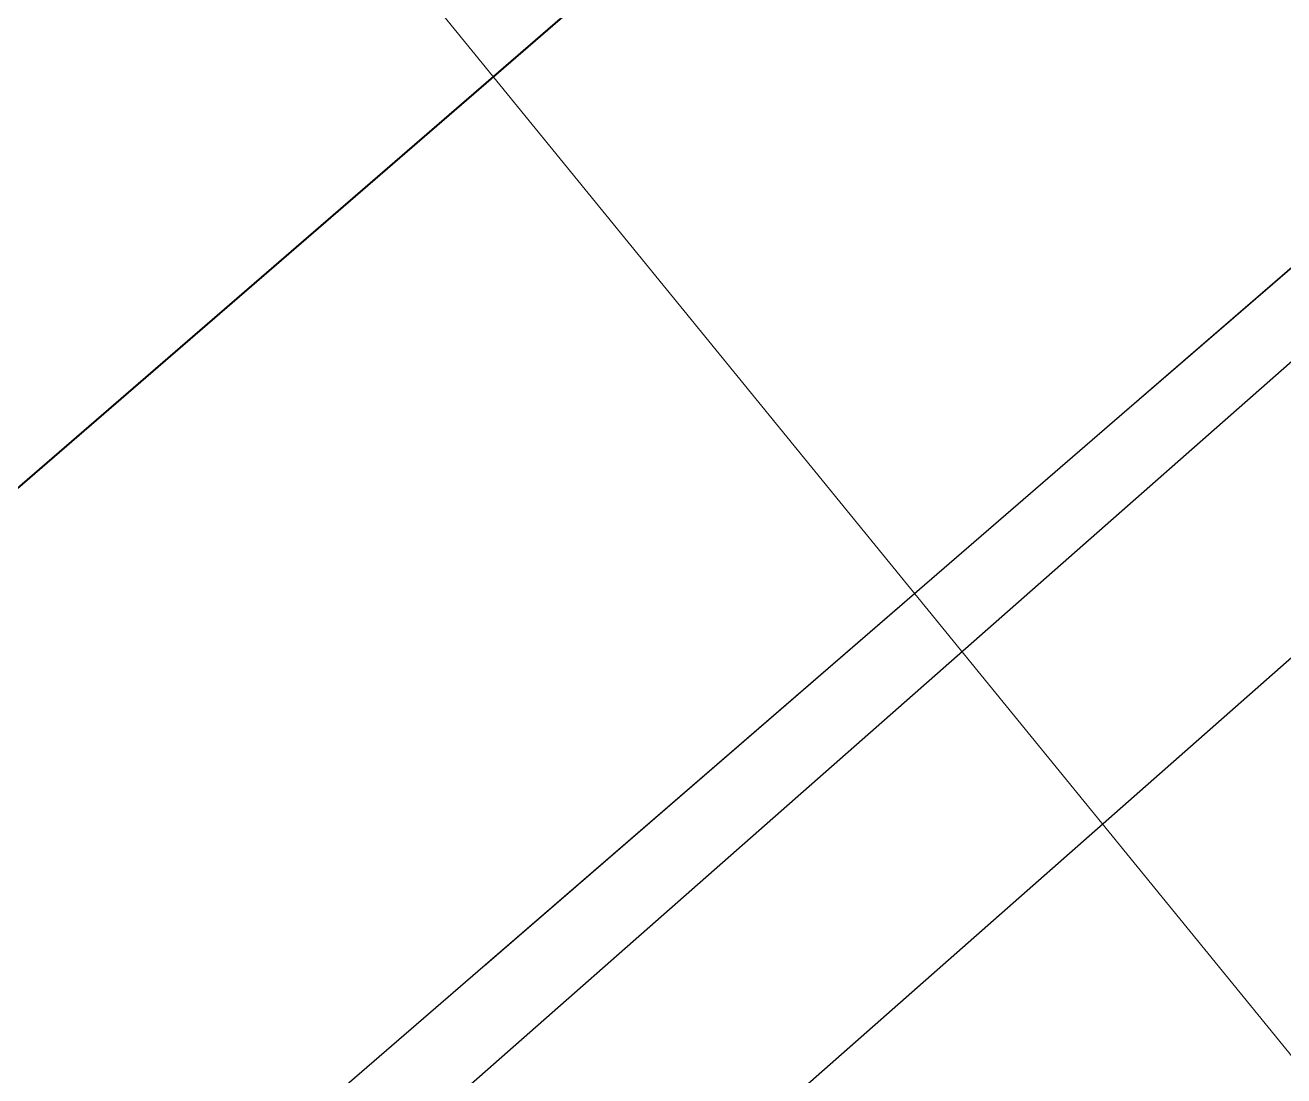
# Model space of a CAD drawing. Extents: x 380192 to 391966, y 6058532 to 6064394.
# Drawn here: x 390266.78 to 390295.09, y 6061444.24 to 6061467.87 of the extents above; entities that cross this region are included whole.
import ezdxf

# ---------------------------------------------------------------- set-up
doc = ezdxf.new("R2010")
doc.units = 0
doc.header["$LTSCALE"] = 5
doc.linetypes.add('foc-ACCESSROAD', pattern=[3.75, 2.5, -1.25])
for name, color, linetype in [('F-AR', 190, 'foc-ACCESSROAD'), ('F-RW', 190, 'Continuous'), ('P-PROPOSED', 10, 'Continuous')]:
    doc.layers.add(name, color=color, linetype=linetype)
doc.layers.add('F-RW-T', color=190, linetype='Continuous', lineweight=9)
doc.styles.add('80CG', font='ARIALN.TTF', dxfattribs={"height": 10})
doc.dimstyles.new('Compass 5 000', dxfattribs={"dimscale": 5, "dimtxt": 9, "dimasz": 2, "dimexe": 0.2, "dimexo": 0.0625, "dimgap": 0.5, "dimtad": 0, "dimtih": 1, "dimtoh": 1, "dimzin": 0, "dimdsep": 46, "dimtxsty": '80CG', "dimcen": 0.1, "dimse1": 1, "dimse2": 1, "dimclrd": 256, "dimclrt": 256, "dimaunit": 1, "dimadec": 4, "dimazin": 0, "dimtfac": 0.06, "dimtofl": 0, "dimtmove": 0, "dimatfit": 1, "dimfxl": 0.2, "dimtolj": 1, "dimtzin": 0, "dimlwd": -1, "dimarcsym": 0})

msp = doc.modelspace()

# ---------------------------------------------------------------- linework, layer by layer
at = {"layer": 'F-AR', "flags": 128}
msp.add_lwpolyline([(389711.955, 6060927.095), (389698.781, 6060942.133), (390090.466, 6061285.278), (390766.532, 6061870.039), (390816.661, 6061912.446), (390832.003, 6061925.451), (390843.525, 6061935.217), (390843.884, 6061935.52), (390850.456, 6061941.091), (390855.705, 6061945.736), (390861.684, 6061951.029), (390893.217, 6061976.762), (390872.661, 6061941.612), (390865.124, 6061928.723), (390864.82, 6061928.206), (390857.735, 6061922.199), (390846.462, 6061912.474), (390846.114, 6061912.175), (390831.201, 6061899.307), (390815.725, 6061885.954), (390800.861, 6061873.129), (390779.611, 6061854.918), (390103.592, 6061270.199)], close=True, dxfattribs=at)
at = {"layer": 'F-RW', "flags": 128}
for points in [[(390076.368, 6061292.909), (390756.723, 6061881.379), (390805.981, 6061923.587), (390821.178, 6061936.63), (390832.654, 6061946.312), (390840.452, 6061952.872), (390643.966, 6062157.697), (390641.65, 6062175.13), (390647.918, 6062181.075), (390650.6, 6062160.89), (390856.402, 6061946.353), (390850.456, 6061941.091), (390843.884, 6061935.52), (390843.525, 6061935.217), (390832.003, 6061925.451), (390816.661, 6061912.446), (390766.42, 6061870.01), (390649.425, 6061768.747), (390090.466, 6061285.278)], [(391340.491, 6061655.2), (391207.599, 6061658.718), (391131.151, 6061686.705), (391111.025, 6061694.082), (391104.281, 6061696.551), (391087.84, 6061696.844), (391066.902, 6061697.217), (391052.558, 6061712.458), (391033.414, 6061732.796), (391003.609, 6061764.463), (390986.548, 6061768.01), (390983.326, 6061771.433), (390969.62, 6061785.995), (390908.646, 6061850.777), (390872.96, 6061888.692), (390846.462, 6061912.474), (390832.003, 6061925.451), (390831.229, 6061926.145), (390821.178, 6061936.63), (390805.981, 6061923.587), (390756.723, 6061881.379), (390076.368, 6061292.909)]]:
    msp.add_lwpolyline(points, dxfattribs=at)
at = {"layer": 'P-PROPOSED', "flags": 128}
for points in [[(390091.343, 6061274.077), (390128.931, 6061311.279), (390184.559, 6061359.394), (390260.091, 6061422.669), (390391.789, 6061538.637), (390640.756, 6061753.98), (390848.169, 6061932.378), (390860.33, 6061952.768), (390804.419, 6062009.611), (390809.866, 6062014.73), (390843.636, 6061976.109), (390864.234, 6061969.827), (391019.753, 6062102.116), (391158.399, 6062221.347), (391178.788, 6062241.745), (391294.259, 6062344.04), (391456.753, 6062485.463), (391531.933, 6062551.073), (391532.576, 6062561.036), (391492.96, 6062622.883)], [(391488.885, 6062619.98), (391527.483, 6062559.721), (391527.079, 6062553.471), (391453.469, 6062489.231), (391290.962, 6062347.795), (391175.36, 6062245.385), (391154.997, 6062225.014), (391016.505, 6062105.914), (390863.078, 6061975.405), (390846.459, 6061980.474), (390810.219, 6062021.919), (390797.269, 6062009.752), (390854.061, 6061952.014), (390844.293, 6061935.637), (390637.491, 6061757.765), (390388.502, 6061542.403), (390256.834, 6061426.461), (390181.319, 6061363.2), (390125.534, 6061314.95), (390087.971, 6061277.771)]]:
    msp.add_lwpolyline(points, dxfattribs=at)

# ---------------------------------------------------------------- leaders
at = {"layer": 'F-RW-T'}
msp.add_leader([(390267.833, 6061478.341), (390361.136, 6061363.921)], dimstyle='Compass 5 000', override={"dimtxsty": '80CG'}, dxfattribs=at)

doc.saveas('drawing.dxf')
